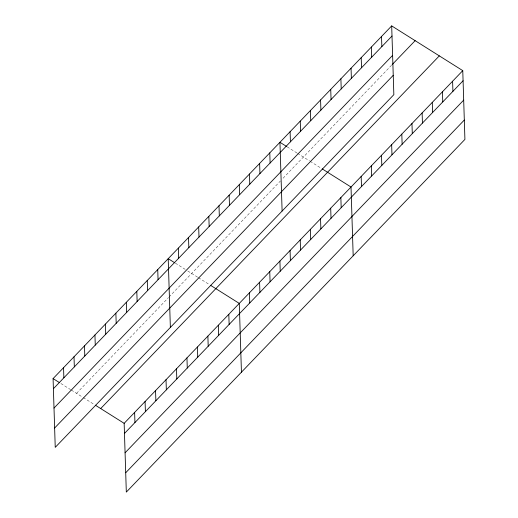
<?xml version="1.0" encoding="UTF-8"?>
<svg xmlns="http://www.w3.org/2000/svg" width="518" height="518" viewBox="0 0 518 518"><rect width="100%" height="100%" fill="white"/><g stroke="black" fill="none" stroke-linecap="round" stroke-linejoin="round"><path stroke-width="0.39" stroke-dasharray="2.59 1.94" d="M76.534 393.356L168.525 297.539M169.075 296.963L280.413 180.996M283.081 178.211L391.614 65.164M287.114 146.801L296.885 152.952M297.539 153.36L309.44 160.852M310.114 161.279L321.523 168.46M175.375 263.189L185.146 269.341M187.749 270.979L197.701 277.24M198.375 277.667L209.784 284.848M60.897 383.514L70.668 389.665M71.322 390.073L82.576 397.157M83.249 397.578L94.658 404.765"/><path stroke-width="0.78" d="M391.686 25.9L393.848 94.671L55.238 447.364L53.082 378.593L391.686 25.9L462.762 70.636L464.918 139.407L126.314 492.1L124.152 423.329L462.762 70.636M53.399 388.714L392.003 36.02M54.008 408.067L392.612 55.374M392.152 64.608L415.138 40.663M54.63 428.01L393.24 75.317M100.699 408.566L439.303 55.873M124.469 433.449L463.079 80.756M125.078 452.803L463.688 100.11M125.706 472.746L464.309 120.053M286.46 146.387L279.947 142.288L282.109 211.059M322.196 168.881L351.016 187.024L353.179 255.795M174.721 262.775L168.208 258.676L170.364 327.447M210.457 285.269L239.277 303.412L241.44 372.183M53.082 378.593L59.596 382.692M95.331 405.186L124.152 423.329M452.602 81.216L452.92 91.336M442.443 91.796L442.76 101.916M432.284 102.376L432.601 112.497M422.125 112.963L422.442 123.077M411.965 123.543L412.289 133.663M401.813 134.123L402.13 144.244M391.653 144.703L391.971 154.824M381.526 36.48L381.844 46.601M381.494 155.283L381.811 165.404M371.367 47.06L371.684 57.181M371.335 165.864L371.652 175.984M361.208 57.64L361.532 67.761M361.175 176.444L361.493 186.564M351.055 68.221L351.372 78.341M340.896 78.801L341.213 88.921M340.863 197.604L341.181 207.724M330.737 89.387L331.054 99.501M330.704 208.184L331.021 218.305M320.577 99.968L320.895 110.088M320.545 218.771L320.862 228.885M310.418 110.548L310.735 120.668M310.386 229.351L310.703 239.471M300.259 121.128L300.582 131.248M300.226 239.931L300.544 250.052M290.106 131.708L290.423 141.828M290.074 250.511L290.391 260.632M279.914 261.091L280.232 271.212M269.787 152.868L270.105 162.989M269.755 271.672L270.072 281.792M259.628 163.448L259.945 173.569M259.596 282.252L259.913 292.372M249.469 174.029L249.786 184.149M249.436 292.832L249.754 302.952M239.31 184.609L239.633 194.729M229.157 195.195L229.474 205.309M228.814 314.316L229.131 324.436M218.997 205.775L219.315 215.896M218.35 325.22L218.667 335.334M208.838 216.356L209.155 226.476M207.88 336.117L208.197 346.238M198.679 226.936L198.996 237.056M197.416 347.021L197.734 357.142M188.52 237.516L188.837 247.636M186.953 357.919L187.27 368.039M178.367 248.096L178.684 258.217M176.483 368.822L176.8 378.943M166.019 379.726L166.336 389.847M157.737 269.58L158.055 279.701M155.549 390.624L155.873 400.744M147.274 280.478L147.591 290.598M145.085 401.528L145.403 411.648M136.81 291.381L137.128 301.502M134.622 412.432L134.939 422.546M126.34 302.285L126.657 312.399M115.877 313.183L116.194 323.303M105.407 324.087L105.73 334.207M94.943 334.984L95.26 345.105M84.479 345.888L84.797 356.008M74.009 356.792L74.327 366.912M63.546 367.689L63.863 377.81"/></g></svg>
